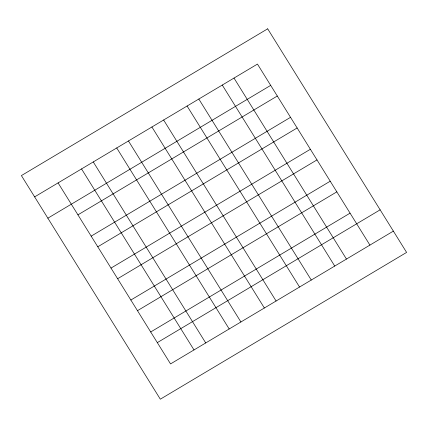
<?xml version="1.0" encoding="UTF-8"?>
<svg xmlns="http://www.w3.org/2000/svg" width="428" height="428" viewBox="0 0 428 428"><rect width="100%" height="100%" fill="white"/><g stroke="black" fill="none" stroke-linecap="round" stroke-linejoin="round"><path stroke-width="0.64" d="M34.631 196.88L257.458 64.088L369.915 245.1M47.861 218.178L270.689 85.381M77.933 214.845L277.301 96.027M91.164 236.144L290.532 117.326M97.777 246.79L297.144 127.972M111.007 268.083L310.375 149.27M117.625 278.73L316.993 159.917M130.856 300.028L330.223 181.21M137.468 310.675L336.836 191.856M150.699 331.973L350.067 213.155M157.311 342.619L380.139 209.822M393.369 231.12L170.542 363.912L58.085 182.9M233.998 78.067L346.461 259.074M222.271 85.054L334.733 266.066M198.817 99.034L311.274 280.046M187.09 106.021L299.546 287.033M163.635 120.001L276.092 301.012M151.908 126.988L264.365 308M128.453 140.967L240.911 321.979M116.726 147.954L229.183 328.966M93.267 161.934L205.729 342.946M81.539 168.926L194.002 349.933M267.682 28.815L21.4 175.587L160.318 399.185L406.6 252.413L267.682 28.815"/></g></svg>
